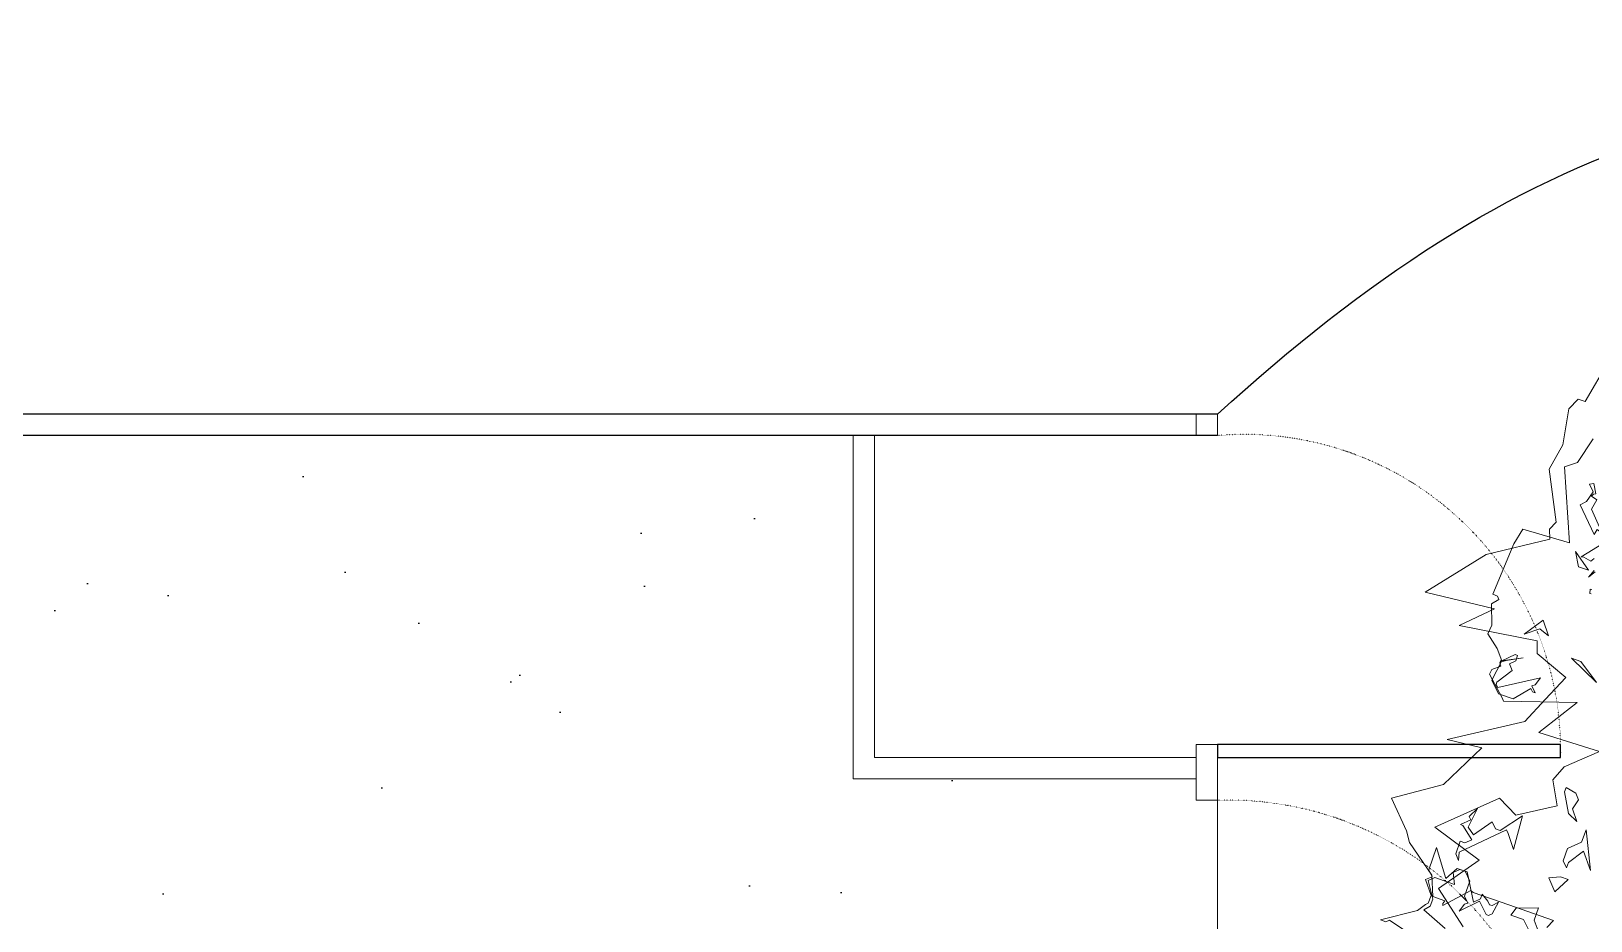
# Model space of a CAD drawing. Header units: millimetres. Extents: x -96513 to 442697, y -70111 to 173034.
# Drawn here: x 4566 to 8204, y -41420 to -39346 of the extents above; entities that cross this region are included whole.
import ezdxf

# ---------------------------------------------------------------- set-up
doc = ezdxf.new("R2010")
doc.units = ezdxf.units.MM
doc.linetypes.add('DUCT', pattern=[1, 0, -1])
doc.layers.add('ARBRE', color=251, linetype='Continuous', lineweight=13)
doc.layers.add('Gate', color=150, linetype='Continuous', lineweight=13)
for name, color, linetype in [('Door', 130, 'Continuous'), ('Wall', 144, 'Continuous'), ('Wall-Head', 133, 'Continuous')]:
    doc.layers.add(name, color=color, linetype=linetype)
doc.layers.add('NE', color=8, linetype='Continuous', plot=False)

# ---------------------------------------------------------------- blocks, each defined once
blk = doc.blocks.new('WMF2', base_point=(0, 0.01))
at = {"color": 85, "lineweight": 0}
blk.add_lwpolyline([(213.62, -166.42), (215.13, -160.27), (217.5, -158.38), (210.72, -142.97), (221.5, -142.28), (222.26, -138.6), (222.84, -126.51), (221.75, -126.41), (221.24, -125.83), (222.46, -124.38), (220.76, -119.93), (220.93, -117.85), (217.92, -115.52), (216.01, -113.25), (211.75, -115.52), (215.09, -113.71), (215.69, -113.21), (216.23, -113.25), (216.29, -112.71), (215.78, -112.1), (217.44, -110.7), (217.53, -109.6), (213.13, -105.6), (212.64, -105.02), (197.13, -110.25), (202.88, -101.16), (188.84, -101.73), (195.03, -95.86), (196.4, -92.3), (193.55, -87.25), (201.48, -82.18), (206.17, -84.52), (217.5, -73.62), (205.76, -70.03), (212.07, -61.12), (204.08, -54.99)], dxfattribs=at)
at = {"color": 66, "lineweight": 0}
for points in [[(216.23, -183.49), (218.11, -173.58), (219.76, -173.52), (220.92, -170.8), (219.49, -162.84), (220.49, -156.77), (215.08, -146.26), (215.94, -144.26), (215.12, -142.21), (227.2, -134.24), (237.13, -121.84), (221.43, -123.58), (227.53, -117.47), (210.08, -120.09), (209.21, -117.47), (201.41, -114.58), (204.04, -108.47), (206.64, -102.36), (221.47, -92.77), (213.62, -93.64), (218.84, -83.17), (228.67, -76.4), (223.08, -70.7), (221.59, -68.47), (214.46, -63.39), (212.7, -59.01), (209.83, -58.98), (210.04, -58.28), (209.88, -57.88), (205.22, -63.07), (204.55, -62.86), (196.2, -62.98), (185.71, -63.11), (186.56, -61.11)], [(220.57, -50.22), (221.79, -50.2), (214.78, -54.92), (213.59, -56.76), (213.1, -57.26), (213.13, -59.1), (215.47, -61.97), (214.27, -63.08), (215.5, -64.29), (215.56, -69.52), (211.34, -63.72), (209.67, -66.67), (207.37, -66.7), (203.77, -60.91), (202.56, -62.13), (202.58, -63.23), (200.85, -62.15), (200.24, -61.55), (199.64, -61.56), (198.56, -62.79), (199.01, -59.87), (199.61, -59.26), (200.21, -59.24), (202.55, -61.52), (206.05, -57.94), (205.47, -59.78), (204.85, -60.28), (206.1, -61.48), (206.14, -65.01), (207.85, -66.7), (209.07, -66.69), (210.27, -65.56), (209.03, -63.15), (213.66, -63.1), (214.86, -61.99), (212.51, -58.47), (212.49, -56.77), (213.57, -55.55), (207.7, -53.3)], [(190.24, -59.36), (192.08, -61.04), (195, -61.01), (194.41, -62.83), (189.81, -64.59), (189.77, -61.68), (187.3, -58.79)], [(213, -49.09), (219.97, -50.84), (220.57, -50.22)], [(202.39, -133.98), (202.72, -133.9), (202.93, -134.84), (202.59, -134.91)], [(203.19, -138.84), (204.17, -137.22), (203.51, -139.04)], [(204.43, -141.55), (204.96, -140.74), (206.69, -141.04), (207.29, -140.91), (203.63, -145.45)], [(208.87, -141.57), (204.74, -138.66), (207.06, -138.66), (208.87, -141.57), (208.87, -141.57)], [(208.96, -155.15), (209.4, -154.92), (209.63, -154.33), (208.3, -153.97), (208.67, -151.63), (204.64, -147.41), (205.96, -147.79), (206.24, -146.5), (211.37, -151.69), (210.33, -152.81), (209.63, -155.34), (210.96, -156.71), (210.11, -157.18), (208.96, -155.15), (208.96, -155.15)]]:
    blk.add_lwpolyline(points, dxfattribs=at)
at = {"color": 52, "lineweight": 0}
for points in [[(211.1, -72.56), (210.01, -72.56), (208.8, -73.77), (211.73, -76.09), (212.35, -76.09), (210.51, -77.8), (211.1, -78.4), (210.01, -80.71), (210.51, -76.09), (208.8, -74.88), (205.88, -79.01), (204.66, -77.8), (203.56, -77.8), (200.04, -82.55), (199.42, -74.88), (201.73, -77.8), (202.34, -78.4), (210.51, -70.25), (210.01, -68.43), (211.1, -69.64), (211.1, -72.56), (211.1, -72.56)], [(187.57, -69.19), (189.89, -71.62), (187.57, -72.72), (185.74, -72.72), (187.57, -69.19), (187.57, -69.19)], [(184.65, -79.77), (186.95, -76.25), (186.95, -75.04), (188.18, -76.25), (188.18, -79.17), (185.74, -81.48), (185.74, -84.42), (181.72, -76.25), (184.65, -79.77), (184.65, -79.77)], [(193.06, -90.68), (193.06, -91.77), (190.63, -91.29), (189.54, -90.08), (190.15, -87.76), (188.32, -85.45), (190.63, -86.53), (193.06, -90.68), (193.06, -90.68)], [(216.62, -108.51), (216.01, -113.25), (213.7, -115.58), (213.1, -115.58), (213.1, -114.35), (214.19, -113.25), (213.1, -112.03), (215.41, -108.51), (215.41, -107.9), (214.8, -107.41), (206.64, -112.66), (207.25, -110.82), (207.86, -110.33), (206.64, -109.11), (207.25, -109.11), (207.86, -109.72), (210.77, -106.2), (214.19, -106.2), (216.62, -108.51), (216.62, -108.51)], [(194.63, -115.87), (201.7, -119.08), (199.51, -119.1), (194.63, -115.87), (194.63, -115.87)], [(208.1, -122), (210.46, -122.83), (213.34, -120.5), (210.43, -124.86), (208.1, -122), (208.1, -122)]]:
    blk.add_lwpolyline(points, dxfattribs=at)

msp = doc.modelspace()

# ---------------------------------------------------------------- hatches: boundary and pattern name
at = {"layer": 'Wall-Head', "true_color": 0xfeeab9}
h = msp.add_hatch(dxfattribs=at)
h.set_pattern_fill('AR-SAND', color=254, scale=20)
h.set_pattern_definition([(37.5, (4038.9, 0), (-32.001, 978.826), [0, -772.16, 0, -863.6, 0, -825.5]), (7.5, (4038.9, 0), (899.047, 1433.65), [0, -416.56, 0, -695.96, 0, -266.7]), (327.5, (3414.06, 0), (1581.985, 2.874), [0, -254, 0, -914.4, 0, -1193.8]), (317.5, (3414, 0), (1527.113, 445.86), [0, -127, 0, -599.44, 0, -685.8])])
h.paths.add_polyline_path([(6483.1, -40288.8), (-19966.8, -40288.8), (-19966.8, -41588.8), (5033.1, -41588.8), (5033.1, -42310.7), (7283.1, -43884.3), (7283.1, -41908.8), (7333.1, -41908.8), (7333.1, -41138.8), (7283.1, -41138.8), (7283.1, -41088.8), (6483.1, -41088.8)])
h.paths.add_polyline_path([(-19966.8, -40288.8), (-22566.4, -40288.8), (-21066.4, -51188.8), (-19966.8, -51188.8)])

# ---------------------------------------------------------------- linework, layer by layer
at = {"layer": 'Door'}
msp.add_lwpolyline([(7333.1, -41038.8), (8133.1, -41038.8), (8133.1, -41008.8), (7333.1, -41008.8)], close=True, dxfattribs=at)
at = {"layer": 'Door', "linetype": 'DUCT'}
for centre, radius, start, end in [((7395.6, -41023.8), 737.7, 358.8348, 94.8604), ((7358.7, -41913.2), 774.8, 358.107, 91.893)]:
    msp.add_arc(centre, radius, start, end, dxfattribs=at)
at = {"layer": 'Gate'}
for p, q in [((7283.1, -40288.8), (7283.1, -40238.8)), ((7333.1, -40288.8), (7333.1, -40238.8)), ((6483.1, -41088.8), (6483.1, -40288.8)), ((6533.1, -41038.8), (6533.1, -40288.8)), ((7333.1, -41008.8), (7283.1, -41008.8)), ((7283.1, -41138.8), (7283.1, -41008.8)), ((7283.1, -41038.8), (6533.1, -41038.8)), ((7283.1, -41088.8), (6483.1, -41088.8)), ((7333.1, -41138.8), (7283.1, -41138.8)), ((7333.1, -43168.8), (7333.1, -41138.8))]:
    msp.add_line(p, q, dxfattribs=at)
msp.add_lwpolyline([(7333.1, -41138.8), (7333.1, -41008.8)], dxfattribs=at)
at = {"layer": 'NE'}
msp.add_open_spline([(7333.1, -40238.8), (8021.5, -39610.2), (9275.3, -39113.5), (11037, -40524), (11570.5, -40235.2)], degree=3, knots=[0, 0, 0, 0, 2464.436741, 4638.400595, 4638.400595, 4638.400595, 4638.400595], dxfattribs=at)
at = {"layer": 'Wall'}
for p, q in [((7333.1, -40238.8), (-22623.8, -40238.8)), ((7333.1, -40288.8), (-19966.8, -40288.8))]:
    msp.add_line(p, q, dxfattribs=at)

# ---------------------------------------------------------------- block references
at = {"layer": 'ARBRE', "lineweight": 5, "xscale": 10.52532675232138, "yscale": 10.52532675232138, "zscale": 10.52532675232138, "rotation": 160.1685466476646}
msp.add_blockref('WMF2', (9730, -42706.7), dxfattribs=at)

doc.saveas('drawing.dxf')
